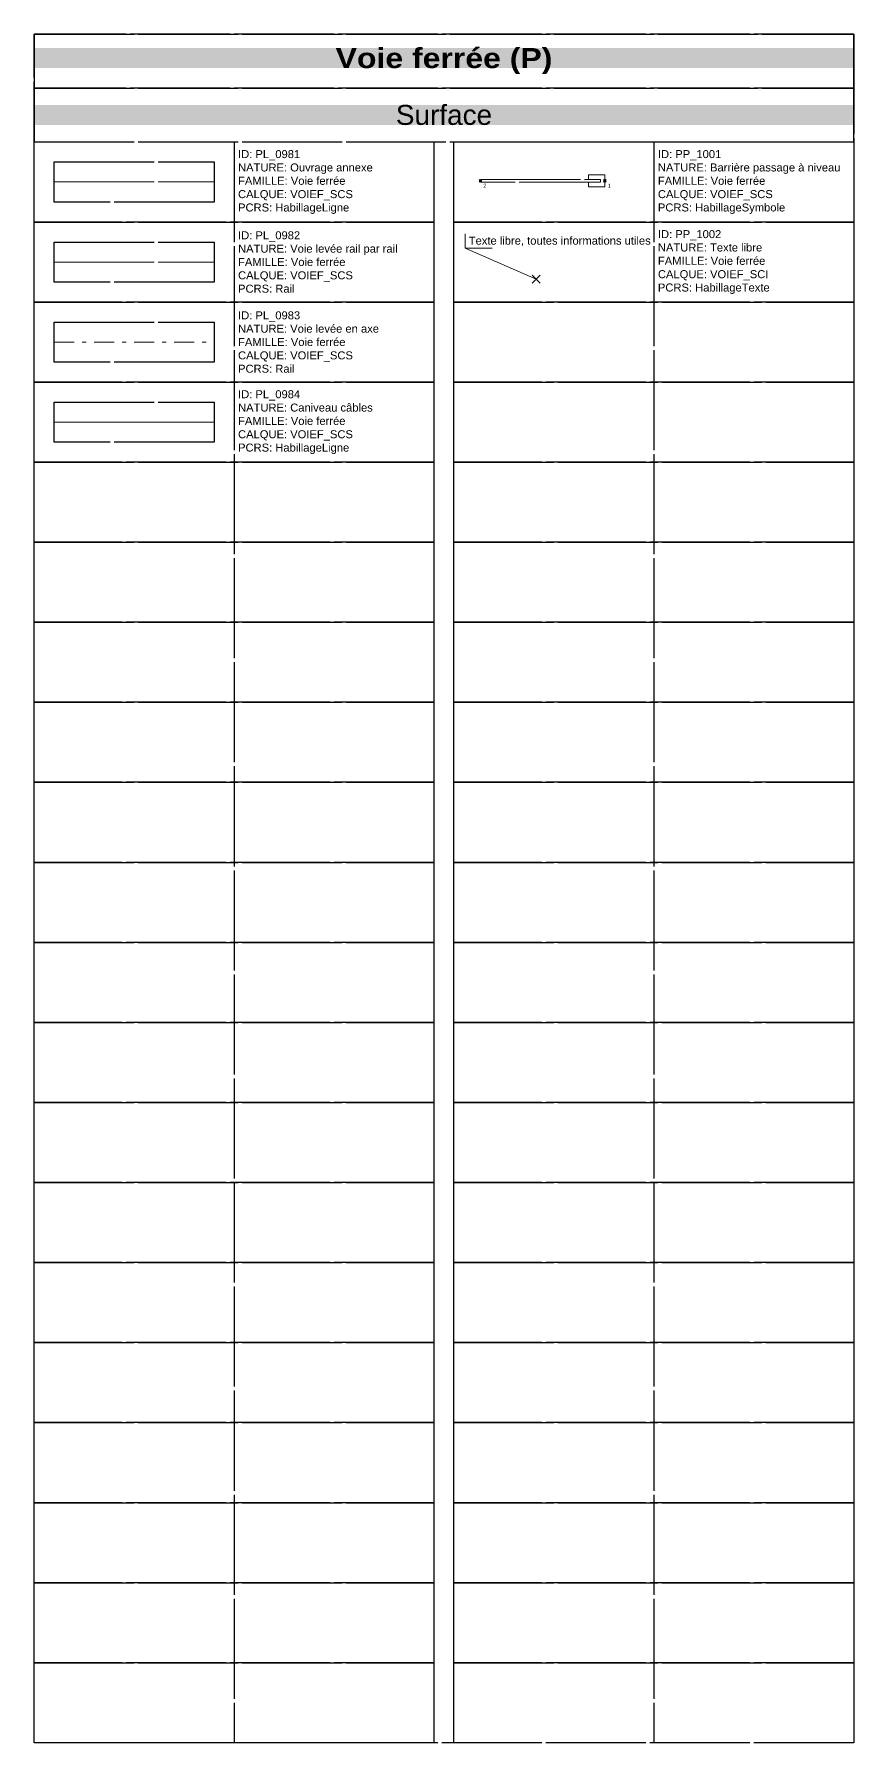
# Model space of a CAD drawing. Header units: metres. Extents: x 3067 to 3319, y 1703 to 1914.
# Drawn here: x 3151.05 to 3171.55, y 1759.87 to 1802.56 of the extents above; entities that cross this region are included whole.
import ezdxf

# ---------------------------------------------------------------- set-up
doc = ezdxf.new("R2010")
doc.units = ezdxf.units.M
doc.header["$PDMODE"] = 3
doc.header["$PDSIZE"] = 0.1
for name, pattern in [('PL_0981', [2.5, 2.5, 0]), ('PL_0982', [2.5, 2.5, 0]), ('PL_0983', [1, 0.5, -0.2, 0.1, -0.2]), ('Socle_Continu', [2.5, 2.5, 0])]:
    doc.linetypes.add(name, pattern=pattern)
doc.layers.get('0').update_dxf_attribs({"lineweight": 30})
for name, color, linetype, lineweight in [('1', 7, 'Socle_Continu', 30), ('2', 7, 'Socle_Continu', 30), ('3_sens et nbr de points', 7, 'Socle_Continu', 5), ('VOIEF_SCI', 15, 'Socle_Continu', 13), ('VOIEF_SCS', 15, 'Socle_Continu', 13)]:
    doc.layers.add(name, color=color, linetype=linetype, lineweight=lineweight)
doc.styles.get("Standard").update_dxf_attribs({"font": 'arial.ttf'})
doc.linetypes.add('PL_0984', pattern='A,0.254,0,["∏",Standard,S=0.127,R=0,X=-0.127,Y=0.05]', length=0.254)

# ---------------------------------------------------------------- blocks, each defined once
blk = doc.blocks.new('*U222')
at = {"layer": 'VOIEF_SCI', "linetype": 'Socle_Continu'}
blk.add_line((-1.771, 0.771), (0, 0), dxfattribs=at)
at = {"layer": 'VOIEF_SCI', "linetype": 'Socle_Continu', "flags": 128}
blk.add_lwpolyline([(-1.098, 0.771), (-1.771, 0.771), (-1.771, 1.128)], dxfattribs=at)
at = {"layer": 'VOIEF_SCI', "linetype": 'Socle_Continu'}
blk.add_point((0, 0), dxfattribs=at)
blk.add_attdef('TXT', (-1.682, 0.859), '', height=0.2, dxfattribs=at)
at = {"layer": 'VOIEF_SCI', "linetype": 'Socle_Continu', "flags": 9}
for tag, p in [('NATURE', (1.967, -0.177)), ('ID', (1.967, 0.144)), ('FAMILLE', (1.967, -0.499)), ('CALQUE', (1.967, -0.82)), ('PCRS', (1.967, -1.141))]:
    blk.add_attdef(tag, p, '', height=0.2, dxfattribs=at)
blk = doc.blocks.new('PP_1001')
at = {"layer": 'VOIEF_SCS', "linetype": 'Socle_Continu', "flags": 128}
blk.add_lwpolyline([(-3.112, 0.036), (-0.112, 0.036), (-0.112, -0.036), (-3.112, -0.036)], close=True, dxfattribs=at)
blk.add_lwpolyline([(-0.406, 0.036), (-0.406, 0.148), (0, 0.148), (0, -0.148), (-0.406, -0.148), (-0.406, -0.036)], dxfattribs=at)
at = {"layer": 'VOIEF_SCS', "linetype": 'Socle_Continu', "flags": 9}
for tag, p in [('ID', (0.17, -0.036)), ('NATURE', (0.17, -0.357)), ('CALQUE', (0.17, -1)), ('FAMILLE', (0.17, -0.679)), ('PCRS', (0.17, -1.321))]:
    blk.add_attdef(tag, p, '', height=0.2, dxfattribs=at)

msp = doc.modelspace()

# ---------------------------------------------------------------- linework, layer by layer
at = {"linetype": 'Socle_Continu'}
for p, q in [((3156.049, 1799.866), (3156.049, 1759.866)), ((3166.549, 1799.866), (3166.549, 1759.866))]:
    msp.add_line(p, q, dxfattribs=at)
for points in [[(3151.049, 1801.213), (3171.549, 1801.213), (3171.549, 1802.56), (3151.049, 1802.56)], [(3151.049, 1799.866), (3171.549, 1799.866), (3171.549, 1801.213), (3151.049, 1801.213)], [(3151.049, 1799.866), (3161.049, 1799.866), (3161.049, 1797.866), (3151.049, 1797.866)], [(3161.549, 1799.866), (3171.549, 1799.866), (3171.549, 1797.866), (3161.549, 1797.866)], [(3151.049, 1797.866), (3161.049, 1797.866), (3161.049, 1795.866), (3151.049, 1795.866)], [(3161.549, 1797.866), (3171.549, 1797.866), (3171.549, 1795.866), (3161.549, 1795.866)], [(3151.049, 1795.866), (3161.049, 1795.866), (3161.049, 1793.866), (3151.049, 1793.866)], [(3161.549, 1795.866), (3171.549, 1795.866), (3171.549, 1793.866), (3161.549, 1793.866)], [(3151.049, 1793.866), (3161.049, 1793.866), (3161.049, 1791.866), (3151.049, 1791.866)], [(3161.549, 1793.866), (3171.549, 1793.866), (3171.549, 1791.866), (3161.549, 1791.866)], [(3151.049, 1791.866), (3161.049, 1791.866), (3161.049, 1789.866), (3151.049, 1789.866)], [(3161.549, 1791.866), (3171.549, 1791.866), (3171.549, 1789.866), (3161.549, 1789.866)], [(3151.049, 1789.866), (3161.049, 1789.866), (3161.049, 1787.866), (3151.049, 1787.866)], [(3161.549, 1789.866), (3171.549, 1789.866), (3171.549, 1787.866), (3161.549, 1787.866)], [(3151.049, 1787.866), (3161.049, 1787.866), (3161.049, 1785.866), (3151.049, 1785.866)], [(3161.549, 1787.866), (3171.549, 1787.866), (3171.549, 1785.866), (3161.549, 1785.866)], [(3151.049, 1785.866), (3161.049, 1785.866), (3161.049, 1783.866), (3151.049, 1783.866)], [(3161.549, 1785.866), (3171.549, 1785.866), (3171.549, 1783.866), (3161.549, 1783.866)], [(3151.049, 1783.866), (3161.049, 1783.866), (3161.049, 1781.866), (3151.049, 1781.866)], [(3161.549, 1783.866), (3171.549, 1783.866), (3171.549, 1781.866), (3161.549, 1781.866)], [(3151.049, 1781.866), (3161.049, 1781.866), (3161.049, 1779.866), (3151.049, 1779.866)], [(3161.549, 1781.866), (3171.549, 1781.866), (3171.549, 1779.866), (3161.549, 1779.866)], [(3151.049, 1779.866), (3161.049, 1779.866), (3161.049, 1777.866), (3151.049, 1777.866)], [(3161.549, 1779.866), (3171.549, 1779.866), (3171.549, 1777.866), (3161.549, 1777.866)], [(3151.049, 1777.866), (3161.049, 1777.866), (3161.049, 1775.866), (3151.049, 1775.866)], [(3161.549, 1777.866), (3171.549, 1777.866), (3171.549, 1775.866), (3161.549, 1775.866)], [(3151.049, 1775.866), (3161.049, 1775.866), (3161.049, 1773.866), (3151.049, 1773.866)], [(3161.549, 1775.866), (3171.549, 1775.866), (3171.549, 1773.866), (3161.549, 1773.866)], [(3151.049, 1773.866), (3161.049, 1773.866), (3161.049, 1771.866), (3151.049, 1771.866)], [(3161.549, 1773.866), (3171.549, 1773.866), (3171.549, 1771.866), (3161.549, 1771.866)], [(3151.049, 1771.866), (3161.049, 1771.866), (3161.049, 1769.866), (3151.049, 1769.866)], [(3161.549, 1771.866), (3171.549, 1771.866), (3171.549, 1769.866), (3161.549, 1769.866)], [(3151.049, 1769.866), (3161.049, 1769.866), (3161.049, 1767.866), (3151.049, 1767.866)], [(3161.549, 1769.866), (3171.549, 1769.866), (3171.549, 1767.866), (3161.549, 1767.866)], [(3151.049, 1767.866), (3161.049, 1767.866), (3161.049, 1765.866), (3151.049, 1765.866)], [(3161.549, 1767.866), (3171.549, 1767.866), (3171.549, 1765.866), (3161.549, 1765.866)], [(3151.049, 1765.866), (3161.049, 1765.866), (3161.049, 1763.866), (3151.049, 1763.866)], [(3161.549, 1765.866), (3171.549, 1765.866), (3171.549, 1763.866), (3161.549, 1763.866)], [(3151.049, 1763.866), (3161.049, 1763.866), (3161.049, 1761.866), (3151.049, 1761.866)], [(3161.549, 1763.866), (3171.549, 1763.866), (3171.549, 1761.866), (3161.549, 1761.866)], [(3151.049, 1761.866), (3161.049, 1761.866), (3161.049, 1759.866), (3151.049, 1759.866)], [(3161.549, 1761.866), (3171.549, 1761.866), (3171.549, 1759.866), (3161.549, 1759.866)]]:
    msp.add_lwpolyline(points, close=True, dxfattribs=at)
at = {"layer": '1', "color": 15, "linetype": 'Socle_Continu'}
msp.add_lwpolyline([(3151.049, 1802.56), (3171.549, 1802.56), (3171.549, 1759.866), (3151.049, 1759.866)], close=True, dxfattribs=at)
at = {"layer": '2', "linetype": 'Socle_Continu'}
for points in [[(3151.549, 1799.366), (3155.549, 1799.366), (3155.549, 1798.366), (3151.549, 1798.366)], [(3151.549, 1797.366), (3155.549, 1797.366), (3155.549, 1796.366), (3151.549, 1796.366)], [(3151.549, 1795.366), (3155.549, 1795.366), (3155.549, 1794.366), (3151.549, 1794.366)], [(3151.549, 1793.366), (3155.549, 1793.366), (3155.549, 1792.366), (3151.549, 1792.366)]]:
    msp.add_lwpolyline(points, close=True, dxfattribs=at)
at = {"layer": '3_sens et nbr de points', "linetype": 'Socle_Continu'}
for p, q in [((3162.176, 1798.929), (3162.246, 1798.859)), ((3162.176, 1798.859), (3162.246, 1798.929)), ((3165.288, 1798.929), (3165.358, 1798.859)), ((3165.288, 1798.929), (3165.358, 1798.859)), ((3165.288, 1798.859), (3165.358, 1798.929))]:
    msp.add_line(p, q, dxfattribs=at)
for centre in [(3162.211, 1798.894), (3165.323, 1798.894)]:
    msp.add_circle(centre, 0.025, dxfattribs=at)
at = {"layer": 'VOIEF_SCS', "linetype": 'PL_0981', "flags": 128}
msp.add_lwpolyline([(3151.549, 1798.866), (3155.549, 1798.866)], dxfattribs=at)
at = {"layer": 'VOIEF_SCS', "linetype": 'PL_0982', "flags": 128}
msp.add_lwpolyline([(3151.549, 1796.866), (3155.549, 1796.866)], dxfattribs=at)
at = {"layer": 'VOIEF_SCS', "linetype": 'PL_0983', "flags": 128}
msp.add_lwpolyline([(3151.549, 1794.866), (3155.549, 1794.866)], dxfattribs=at)
at = {"layer": 'VOIEF_SCS', "linetype": 'PL_0984', "flags": 128}
msp.add_lwpolyline([(3151.549, 1792.866), (3155.549, 1792.866)], dxfattribs=at)

# ---------------------------------------------------------------- block references
at = {"layer": 'VOIEF_SCI', "linetype": 'Socle_Continu'}
msp.add_blockref('*U222', (3163.601, 1796.442), dxfattribs=at).add_auto_attribs({'TXT': 'Texte libre, toutes informations utiles'})
at = {"layer": 'VOIEF_SCS', "linetype": 'Socle_Continu'}
msp.add_blockref('PP_1001', (3165.323, 1798.894), dxfattribs=at)

# ---------------------------------------------------------------- texts
at = {"linetype": 'Socle_Continu', "char_height": 0.5, "width": 20.5, "attachment_point": 5, "bg_fill": 1, "box_fill_scale": 1, "bg_fill_transparency": 0}
for s, insert, bg_fill_color in [('{\\fArial Black|b0|i0|c0|p34;\\C256;\\c16777215;Voie ferrée (P)}', (3161.299, 1801.886), 15), ('\\pxqc;Surface', (3161.299, 1800.539), 254)]:
    msp.add_mtext(s, dxfattribs=dict(at, insert=insert, bg_fill_color=bg_fill_color))
at = {"linetype": 'Socle_Continu', "char_height": 0.2, "width": 4.9, "attachment_point": 4}
for s, insert in [('ID: PL_0981\\PNATURE: Ouvrage annexe\\PFAMILLE: Voie ferrée\\PCALQUE: VOIEF_SCS\\PPCRS: HabillageLigne', (3156.149, 1798.866)), ('ID: PP_1001\\PNATURE: Barrière passage à niveau\\PFAMILLE: Voie ferrée\\PCALQUE: VOIEF_SCS\\PPCRS: HabillageSymbole', (3166.649, 1798.866)), ('ID: PL_0982\\PNATURE: Voie levée rail par rail\\PFAMILLE: Voie ferrée\\PCALQUE: VOIEF_SCS\\PPCRS: Rail', (3156.149, 1796.866)), ('ID: PP_1002\\PNATURE: Texte libre\\PFAMILLE: Voie ferrée\\PCALQUE: VOIEF_SCI\\PPCRS: HabillageTexte', (3166.649, 1796.866)), ('ID: PL_0983\\PNATURE: Voie levée en axe\\PFAMILLE: Voie ferrée\\PCALQUE: VOIEF_SCS\\PPCRS: Rail', (3156.149, 1794.866)), ('ID: PL_0984\\PNATURE: Caniveau câbles\\PFAMILLE: Voie ferrée\\PCALQUE: VOIEF_SCS\\PPCRS: HabillageLigne', (3156.149, 1792.866))]:
    msp.add_mtext(s, dxfattribs=dict(at, insert=insert))
at = {"layer": '3_sens et nbr de points', "linetype": 'Socle_Continu', "char_height": 0.1, "attachment_point": 1}
for s, insert in [('2', (3162.282, 1798.823)), ('1', (3165.394, 1798.823))]:
    msp.add_mtext_dynamic_manual_height_columns(s, width=0.17351, gutter_width=1, heights=[0], dxfattribs=dict(at, insert=insert))

doc.saveas('drawing.dxf')
